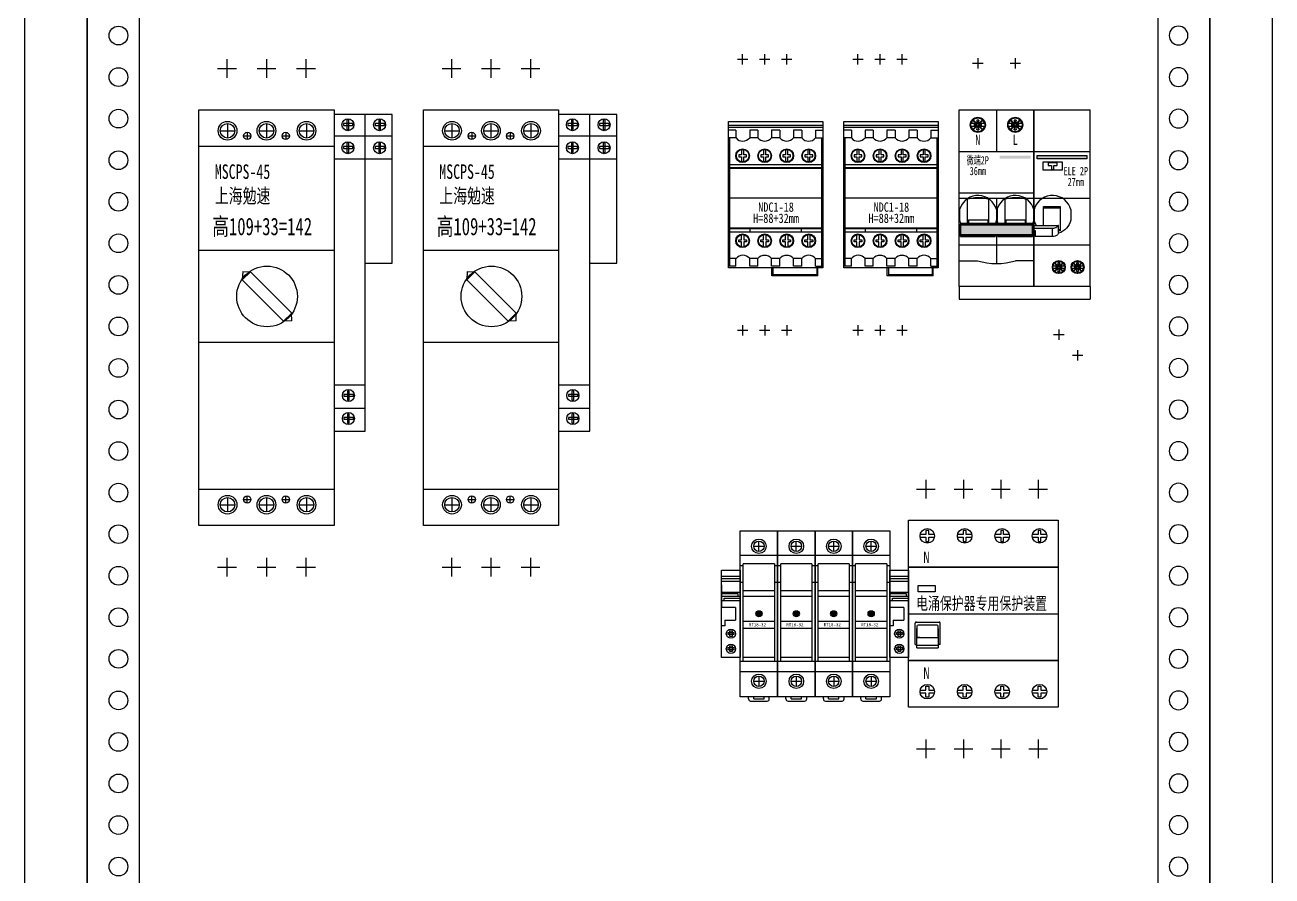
# Model space of a CAD drawing. Extents: x 1455581 to 1456181, y 431660 to 433060.
# Drawn here: x 1455581 to 1456181, y 432071 to 432480 of the extents above; entities that cross this region are included whole.
import ezdxf
from ezdxf.enums import TextEntityAlignment as Align

# ---------------------------------------------------------------- set-up
doc = ezdxf.new("R2010")
doc.units = 0
doc.header["$MEASUREMENT"] = 0
for name, color, linetype in [('dian', 7, 'Continuous'), ('EQUIP-插座', 3, 'Continuous'), ('LY-JS-BJ', 7, 'Continuous'), ('LY-JS-YQJ', 7, 'Continuous'), ('LY-SJ-YQJ', 7, 'Continuous'), ('布置图', 20, 'Continuous'), ('注释', 1, 'Continuous'), ('照明平面设备层', 1, 'Continuous')]:
    doc.layers.add(name, color=color, linetype=linetype)
doc.layers.add('LY-二次控制图', color=7, linetype='Continuous', lineweight=18)
doc.styles.add('-宋体', font='', dxfattribs={"width": 0.65})
doc.styles.add('LY-SJ-元器件', font='', dxfattribs={"width": 0.6, "height": 4})
doc.styles.get('-宋体').set_extended_font_data('NSimSun')
doc.styles.get('LY-SJ-元器件').set_extended_font_data('SimSun')

# ---------------------------------------------------------------- blocks, each defined once
blk = doc.blocks.new('RT18保险 正视图')
at = {"layer": 'LY-JS-YQJ'}
blk.add_hatch(color=1, dxfattribs=at).paths.add_polyline_path([(1.5, -40, 1), (-1.5, -40, 1)])
for p, q in [((-9, -80), (-9, 0)), ((-9, 0), (9, 0)), ((9, 0), (9, -80)), ((0, -10.01), (0, -5.01)), ((-2.5, -7.51), (2.5, -7.51)), ((9, -12.01), (-9, -12.01)), ((-7.5, -17), (-9, -17)), ((7.5, -16), (-7.5, -16)), ((-7.5, -63), (-7.5, -16)), ((7.5, -16), (7.5, -63)), ((9, -17), (7.5, -17)), ((-7.5, -25), (-9, -25)), ((7.5, -29), (-7.5, -29)), ((9, -25), (7.5, -25)), ((7.5, -31.75), (-7.5, -31.75)), ((-7.5, -43.5), (7.5, -43.5)), ((-7.5, -46.9), (7.5, -46.9)), ((9, -63), (-9, -63)), ((7.5, -61), (-7.5, -61)), ((9, -67.99), (-9, -67.99)), ((0, -69.99), (0, -74.99)), ((-2.5, -72.49), (2.5, -72.49)), ((9, -80), (-9, -80)), ((-5, -81), (-5, -80)), ((-4, -82), (4, -82)), ((-2.5, -81), (-2.5, -80)), ((-2.5, -81), (2.5, -81)), ((2.5, -81), (2.5, -80)), ((5, -81), (5, -80))]:
    blk.add_line(p, q, dxfattribs=at)
for centre, radius in [((0, -7.51), 3.5), ((0, -7.51), 2.5), ((0, -72.49), 3.5), ((0, -72.49), 2.5)]:
    blk.add_circle(centre, radius, dxfattribs=at)
at = {"layer": 'LY-JS-YQJ', "color": 1}
blk.add_circle((0, -40), 1.5, dxfattribs=at)
at = {"layer": 'LY-JS-YQJ'}
for centre, start, end in [((-4, -81), 180, 270), ((4, -81), 270, 0)]:
    blk.add_arc(centre, 1, start, end, dxfattribs=at)
at = {"layer": 'LY-JS-YQJ', "insert": (-4.8, -44.5), "char_height": 1.5, "width": 12.3, "attachment_point": 1}
blk.add_mtext('RT18-32', dxfattribs=at)
blk = doc.blocks.new('RT18-32X-6A')
at = {"layer": 'LY-JS-YQJ'}
blk.add_blockref('RT18保险 正视图', (9, 80), dxfattribs=at)
blk = doc.blocks.new('接触器NDC1 18A-2022.1')
at = {"color": 0, "linetype": 'Continuous', "lineweight": 25}
for p, q in [((0, 36.91), (45.5, 36.91)), ((0, -33.53), (0, 36.91)), ((45.5, 36.91), (45.5, -33.53)), ((0, 35.17), (45.5, 35.17)), ((0, 34.27), (45.5, 34.27)), ((3.65, 32.71), (0, 32.71)), ((3.65, 32.71), (3.65, 29.01)), ((10.25, 32.71), (10.25, 29.02)), ((14.15, 32.71), (10.25, 32.71)), ((14.15, 32.72), (14.15, 29.02)), ((20.75, 32.72), (20.75, 29.02)), ((24.75, 32.72), (20.75, 32.72)), ((24.75, 32.73), (24.75, 29.03)), ((35.35, 32.71), (31.34, 32.71)), ((35.35, 32.71), (35.35, 29.01)), ((41.85, 32.71), (41.85, 29.01)), ((41.85, 32.71), (45.5, 32.71)), ((3.65, 29.01), (0, 29.01)), ((0.5, 29.01), (0.5, 14.78)), ((24.75, 29.03), (20.75, 29.02)), ((35.35, 29.01), (31.34, 29.01)), ((45, 14.78), (45, 29.01)), ((4.95, 20.97), (4.95, 19.97)), ((6.35, 20.97), (4.95, 20.97)), ((4.95, 19.97), (6.35, 19.97)), ((6.35, 23.42), (6.35, 20.97)), ((6.35, 19.97), (6.35, 17.51)), ((7.35, 20.97), (7.35, 23.42)), ((8.75, 20.97), (7.35, 20.97)), ((7.35, 19.97), (8.75, 19.97)), ((7.35, 17.51), (7.35, 19.97)), ((8.75, 19.97), (8.75, 20.97)), ((15.55, 20.97), (15.55, 19.97)), ((16.95, 20.97), (15.55, 20.97)), ((15.55, 19.97), (16.95, 19.97)), ((16.95, 23.42), (16.95, 20.97)), ((16.95, 19.97), (16.95, 17.51)), ((17.95, 20.97), (17.95, 23.42)), ((19.35, 20.97), (17.95, 20.97)), ((17.95, 19.97), (19.35, 19.97)), ((17.95, 17.51), (17.95, 19.97)), ((19.35, 19.97), (19.35, 20.97)), ((26.15, 20.97), (26.15, 19.97)), ((27.55, 20.97), (26.15, 20.97)), ((26.15, 19.97), (27.55, 19.97)), ((27.55, 23.42), (27.55, 20.97)), ((27.55, 19.97), (27.55, 17.51)), ((28.55, 20.97), (28.55, 23.42)), ((29.95, 20.97), (28.55, 20.97)), ((28.55, 19.97), (29.95, 19.97)), ((28.55, 17.51), (28.55, 19.97)), ((29.95, 19.97), (29.95, 20.97)), ((36.75, 20.97), (36.75, 19.97)), ((38.15, 20.97), (36.75, 20.97)), ((36.75, 19.97), (38.15, 19.97)), ((38.15, 23.42), (38.15, 20.97)), ((38.15, 19.97), (38.15, 17.51)), ((39.15, 20.97), (39.15, 23.42)), ((40.55, 20.97), (39.15, 20.97)), ((39.15, 19.97), (40.55, 19.97)), ((39.15, 17.51), (39.15, 19.97)), ((40.55, 19.97), (40.55, 20.97)), ((0, 16.22), (45.5, 16.22)), ((0, 14.78), (45.5, 14.78)), ((0.5, 14.28), (0, 14.78)), ((0.5, 14.28), (0.5, -14.28)), ((45, 14.28), (0.5, 14.28)), ((45.5, 14.78), (45, 14.28)), ((45, -14.28), (45, 14.28)), ((0.5, -14.28), (0, -14.78)), ((45.5, -14.78), (0, -14.78)), ((0, -16.22), (45.5, -16.22)), ((45.5, -16.28), (0, -16.28)), ((0.5, -14.28), (45, -14.28)), ((0.5, -14.78), (0.5, -32.63)), ((6.35, -19.97), (6.35, -17.51)), ((7.35, -17.51), (7.35, -19.97)), ((10.5, -16.28), (10.5, -14.78)), ((16.95, -19.97), (16.95, -17.51)), ((17.95, -17.51), (17.95, -19.97)), ((27.55, -19.97), (27.55, -17.51)), ((28.55, -17.51), (28.55, -19.97)), ((35, -14.78), (35, -16.28)), ((38.15, -19.97), (38.15, -17.51)), ((39.15, -17.51), (39.15, -19.97)), ((45.5, -14.78), (45, -14.28)), ((45, -32.71), (45, -14.78)), ((4.95, -19.97), (6.35, -19.97)), ((4.95, -20.97), (4.95, -19.97)), ((6.35, -20.97), (4.95, -20.97)), ((6.35, -23.42), (6.35, -20.97)), ((7.35, -19.97), (8.75, -19.97)), ((7.35, -20.97), (7.35, -23.42)), ((8.75, -20.97), (7.35, -20.97)), ((8.75, -19.97), (8.75, -20.97)), ((15.55, -19.97), (16.95, -19.97)), ((15.55, -20.97), (15.55, -19.97)), ((16.95, -20.97), (15.55, -20.97)), ((16.95, -23.42), (16.95, -20.97)), ((17.95, -19.97), (19.35, -19.97)), ((17.95, -20.97), (17.95, -23.42)), ((19.35, -20.97), (17.95, -20.97)), ((19.35, -19.97), (19.35, -20.97)), ((26.15, -19.97), (27.55, -19.97)), ((26.15, -20.97), (26.15, -19.97)), ((27.55, -20.97), (26.15, -20.97)), ((27.55, -23.42), (27.55, -20.97)), ((28.55, -19.97), (29.95, -19.97)), ((28.55, -20.97), (28.55, -23.42)), ((29.95, -20.97), (28.55, -20.97)), ((29.95, -19.97), (29.95, -20.97)), ((36.75, -19.97), (38.15, -19.97)), ((36.75, -20.97), (36.75, -19.97)), ((38.15, -20.97), (36.75, -20.97)), ((38.15, -23.42), (38.15, -20.97)), ((39.15, -19.97), (40.55, -19.97)), ((39.15, -20.97), (39.15, -23.42)), ((40.55, -20.97), (39.15, -20.97)), ((40.55, -19.97), (40.55, -20.97)), ((3.65, -29.01), (0, -29.01)), ((3.65, -32.71), (3.65, -29.01)), ((10.25, -32.71), (10.25, -29.02)), ((14.15, -32.72), (14.15, -29.02)), ((20.75, -32.72), (20.75, -29.02)), ((24.75, -29.03), (20.75, -29.02)), ((24.75, -32.73), (24.75, -29.03)), ((35.35, -29.01), (31.34, -29.01)), ((35.35, -32.71), (35.35, -29.01)), ((41.85, -32.71), (41.85, -29.01)), ((3.65, -32.71), (0, -32.71)), ((14.15, -32.71), (10.25, -32.71)), ((24.75, -32.72), (20.75, -32.72)), ((20.95, -37.29), (20.95, -33.53)), ((21.45, -33.53), (21.45, -36.79)), ((35.35, -32.71), (31.34, -32.71)), ((41.85, -32.71), (45.5, -32.71)), ((42.5, -33.53), (42.5, -36.79)), ((43, -37.29), (43, -33.53)), ((43, -37.29), (20.95, -37.29))]:
    blk.add_line(p, q, dxfattribs=at)
at = {"color": 0}
for p, q in [((31.34, 32.71), (31.34, 29.01)), ((14.15, 29.02), (10.25, 29.02)), ((41.85, 29.01), (45.5, 29.01)), ((14.15, -29.02), (10.25, -29.02)), ((31.34, -32.71), (31.34, -29.01)), ((41.85, -29.01), (45.5, -29.01)), ((45.5, -33.53), (0, -33.53)), ((43, -36.79), (21.45, -36.79))]:
    blk.add_line(p, q, dxfattribs=at)
at = {"color": 1, "linetype": 'Continuous', "lineweight": 25}
blk.add_line((45.5, 0), (0, 0), dxfattribs=at)
at = {"color": 0}
for centre, radius in [((6.85, 20.47), 3.3), ((6.85, 20.47), 3), ((17.45, 20.47), 3.3), ((17.45, 20.47), 3), ((28.05, 20.47), 3.3), ((28.05, 20.47), 3), ((38.65, 20.47), 3.3), ((38.65, 20.47), 3), ((6.85, -20.47), 3.3), ((6.85, -20.47), 3), ((17.45, -20.47), 3.3), ((17.45, -20.47), 3), ((28.05, -20.47), 3.3), ((28.05, -20.47), 3), ((38.65, -20.47), 3.3), ((38.65, -20.47), 3)]:
    blk.add_circle(centre, radius, dxfattribs=at)
at = {"color": 0, "linetype": 'Continuous', "lineweight": 25}
for centre, radius, start, end in [((6.95, 31.76), 4.29, 219.88933, 320.30086), ((17.45, 31.78), 4.3, 219.95019, 320.04981), ((28.05, 31.78), 4.29, 219.69937, 319.91978), ((38.6, 31.67), 4.2, 219.26774, 320.73227), ((6.95, -31.76), 4.29, 39.69914, 140.11067), ((17.45, -31.78), 4.3, 39.95019, 140.04981), ((28.05, -31.78), 4.29, 40.08022, 140.30063), ((38.6, -31.67), 4.2, 39.26773, 140.73226)]:
    blk.add_arc(centre, radius, start, end, dxfattribs=at)
at = {"layer": 'LY-SJ-YQJ', "color": 1, "linetype": 'ByBlock'}
for p, q in [((4.35, 66.92), (9.35, 66.92)), ((6.85, 64.42), (6.85, 69.42)), ((14.95, 66.92), (19.95, 66.92)), ((17.45, 64.42), (17.45, 69.42)), ((25.55, 66.92), (30.55, 66.92)), ((28.05, 64.42), (28.05, 69.42)), ((4.35, -63.53), (9.35, -63.53)), ((6.85, -61.03), (6.85, -66.03)), ((14.95, -63.53), (19.95, -63.53)), ((17.45, -61.03), (17.45, -66.03)), ((25.55, -63.53), (30.55, -63.53)), ((28.05, -61.03), (28.05, -66.03))]:
    blk.add_line(p, q, dxfattribs=at)
at = {"color": 3, "linetype": 'ByBlock', "lineweight": -3, "style": '-宋体', "width": 0.8}
for s, p in [('NDC1-18', (22.91, -4.26)), ('H=88+32mm', (22.91, -9.63))]:
    blk.add_text(s, height=4.5, dxfattribs=at).set_placement(p, align=Align.MIDDLE_CENTER)
blk = doc.blocks.new('端子堵头')
at = {"layer": 'LY-JS-YQJ'}
for p, q in [((0, 39.03), (9, 39.03)), ((0, 37.96), (9, 37.96)), ((0, 36.73), (9, 36.73)), ((0, 35), (0, 24)), ((0, 31.48), (9, 31.48)), ((7.97, 30.59), (0, 30.59)), ((7.97, 29.53), (7.97, 30.59)), ((9, 35), (9, 24)), ((9, 34.58), (9, 33.47)), ((0, 29.53), (9, 29.53)), ((0, 27.32), (9, 27.32)), ((1.25, 27.32), (1.25, 28.56)), ((1.25, 28.56), (9, 28.56)), ((6.66, 24), (0, 24)), ((6.66, 24), (6.66, 18)), ((1.59, 15.27), (0, 15.27)), ((1.59, 18), (1.59, 15.27)), ((1.59, 18), (6.66, 18))]:
    blk.add_line(p, q, dxfattribs=at)
for points in [[(0, 42), (9, 42), (9, 0), (0, 0)], [(3.2, 12.05), (6.01, 12.05), (6.01, 10.99), (3.2, 10.99)], [(5.06, 12.84), (5.06, 10.03), (3.99, 10.03), (3.99, 12.84)], [(3.2, 4.76), (6.01, 4.76), (6.01, 3.69), (3.2, 3.69)], [(5.13, 5.6), (5.13, 2.79), (4.06, 2.79), (4.06, 5.6)]]:
    blk.add_lwpolyline(points, close=True, dxfattribs=at)
for centre in [(4.54, 11.43), (4.54, 4.14)]:
    blk.add_circle(centre, 2.23, dxfattribs=at)
blk = doc.blocks.new('A$C621cb95d')
at = {"color": 0}
for p, q in [((93, -2.25), (65, -2.25)), ((10.25, -10), (17.25, -10)), ((13.75, -6.5), (13.75, -13.5)), ((29, -10), (36, -10)), ((32.5, -6.5), (32.5, -13.5)), ((48.25, -10), (55.25, -10)), ((51.75, -6.5), (51.75, -13.5)), ((0, -17.5), (65, -17.5)), ((65, -12.5), (93, -12.5)), ((65, -23.58), (93, -23.58)), ((0, -67.5), (65, -67.5)), ((21.04, -77.83), (20.87, -81.76)), ((21.04, -77.83), (24.76, -77.87)), ((44.67, -101.44), (40.74, -101.63)), ((44.67, -101.44), (44.6, -97.71)), ((65, -112), (0, -112)), ((65, -132.31), (80, -132.31)), ((65, -143.49), (80, -143.49)), ((0, -182.5), (65, -182.5)), ((10.25, -190), (17.25, -190)), ((13.75, -186.5), (13.75, -193.5)), ((29, -190), (36, -190)), ((32.5, -186.5), (32.5, -193.5)), ((48.25, -190), (55.25, -190)), ((51.75, -186.5), (51.75, -193.5))]:
    blk.add_line(p, q, dxfattribs=at)
at = {"color": 1}
for p, q in [((23.25, -10.9), (23.25, -14.1)), ((41.75, -10.9), (41.75, -14.1)), ((21.65, -12.5), (24.85, -12.5)), ((40.15, -12.5), (43.35, -12.5)), ((23.25, -189.1), (23.25, -185.9)), ((41.75, -189.1), (41.75, -185.9)), ((21.65, -187.5), (24.85, -187.5)), ((40.15, -187.5), (43.35, -187.5))]:
    blk.add_line(p, q, dxfattribs=at)
at = {"color": 0}
for points in [[(0, 0), (65, 0), (65, -200), (0, -200)], [(72.11, -9.39), (72.11, -4.81), (71.22, -4.81), (71.22, -9.39)], [(87.38, -9.39), (87.38, -4.81), (86.48, -4.81), (86.48, -9.39)], [(69.5, -7.47), (74.07, -7.47), (74.07, -6.58), (69.5, -6.58)], [(84.76, -7.47), (89.33, -7.47), (89.33, -6.58), (84.76, -6.58)], [(69.5, -18.55), (74.07, -18.55), (74.07, -17.66), (69.5, -17.66)], [(72.11, -20.46), (72.11, -15.89), (71.22, -15.89), (71.22, -20.46)], [(84.76, -18.55), (89.33, -18.55), (89.33, -17.66), (84.76, -17.66)], [(87.38, -20.46), (87.38, -15.89), (86.48, -15.89), (86.48, -20.46)], [(24.76, -77.87), (44.63, -97.74), (40.74, -101.63), (20.87, -81.76)], [(69.72, -137.81), (74.29, -137.81), (74.29, -136.91), (69.72, -136.91)], [(72.33, -139.72), (72.33, -135.15), (71.44, -135.15), (71.44, -139.72)], [(69.72, -148.88), (74.29, -148.88), (74.29, -147.99), (69.72, -147.99)], [(72.33, -150.79), (72.33, -146.22), (71.44, -146.22), (71.44, -150.79)]]:
    blk.add_lwpolyline(points, close=True, dxfattribs=at)
for points in [[(65, -154.68), (80, -154.68), (80, -2.25)], [(80, -73.75), (93, -73.75), (93, -2.25)]]:
    blk.add_lwpolyline(points, dxfattribs=at)
for centre, radius in [((13.75, -10), 4.5), ((32.5, -10), 4.5), ((51.75, -10), 4.5), ((71.68, -7.1), 2.89), ((86.94, -7.1), 2.89), ((13.75, -10), 3.5), ((32.5, -10), 3.5), ((51.75, -10), 3.5), ((71.68, -18.18), 2.89), ((86.94, -18.18), 2.89), ((32.75, -89.75), 14.59), ((71.9, -137.43), 2.89), ((71.9, -148.51), 2.89), ((13.75, -190), 4.5), ((32.5, -190), 4.5), ((51.75, -190), 4.5), ((13.75, -190), 3.5), ((32.5, -190), 3.5), ((51.75, -190), 3.5)]:
    blk.add_circle(centre, radius, dxfattribs=at)
at = {"layer": 'EQUIP-插座', "color": 1}
for p, q in [((13.5, 24.5), (13.5, 15.5)), ((32.5, 24.5), (32.5, 15.5)), ((51.5, 24.5), (51.5, 15.5)), ((9, 20), (18, 20)), ((28, 20), (37, 20)), ((47, 20), (56, 20)), ((13.5, -215.5), (13.5, -224.5)), ((32.5, -215.5), (32.5, -224.5)), ((51.5, -215.5), (51.5, -224.5)), ((9, -220), (18, -220)), ((28, -220), (37, -220)), ((47, -220), (56, -220))]:
    blk.add_line(p, q, dxfattribs=at)
at = {"layer": 'EQUIP-插座', "color": 4}
for centre in [(23.25, -12.5), (41.75, -12.5), (23.25, -187.5), (41.75, -187.5)]:
    blk.add_circle(centre, 1.75, dxfattribs=at)
at = {"color": 1, "style": '-宋体', "width": 0.7}
for s, height, p in [('MSCPS-45', 7, (7.64, -33.19)), ('上海勉速', 7, (7.64, -44.85)), ('高109+33=142', 8.4, (6.41, -60.28))]:
    blk.add_text(s, height=height, dxfattribs=at).set_placement(p)
blk = doc.blocks.new('KB0-MSCPS-45上海勉速-2024.1')
at = {"layer": '注释', "color": 6}
for centre in [(23.25, 192.5), (41.75, 192.5), (23.25, 17.5), (41.75, 17.5)]:
    blk.add_circle(centre, 1.75, dxfattribs=at)
at = {"color": 0}
blk.add_blockref('A$C621cb95d', (0, 205), dxfattribs=at)
blk = doc.blocks.new('微端2P+ELE-63mm-2022.1')
h = blk.add_hatch(color=3)
h.dxf.hatch_style = 1
h.paths.add_polyline_path([(34.5, 19), (34.5, 20.5), (19.5, 20.5), (19.5, 19)])
h = blk.add_hatch(color=3)
h.dxf.hatch_style = 1
h.paths.add_polyline_path([(61.5, 19), (61.5, 20.5), (37.5, 20.5), (37.5, 19)])
h = blk.add_hatch(color=0)
h.dxf.hatch_style = 1
h.paths.add_polyline_path([(0.7, -12.97), (0.7, -17.47), (35.3, -17.47), (35.3, -12.97)])
at = {"color": 1}
for p, q in [((9, 67.5), (9, 62.5)), ((27, 67.5), (27, 62.5)), ((6.5, 65), (11.5, 65)), ((24.5, 65), (29.5, 65)), ((0, 0), (63, 0))]:
    blk.add_line(p, q, dxfattribs=at)
at = {"color": 0}
for p, q in [((0, 42.5), (36, 42.5)), ((0, -42.5), (0, 42.5)), ((18, 42.5), (18, 22.5)), ((36, 42.5), (36, -42.5)), ((63, -42.5), (63, 42.5)), ((0, 22.5), (36, 22.5)), ((36, 2.5), (0, 2.5)), ((18, 0), (18, -12.22)), ((18, -17.47), (18, -31.46)), ((48.65, -15.61), (47.85, -15.61)), ((36, -22.5), (0, -22.5)), ((0, -42.5), (0, -48.5)), ((36, -42.5), (0, -42.5)), ((63, -42.5), (63, -48.5)), ((0, -48.5), (63, -48.5))]:
    blk.add_line(p, q, dxfattribs=at)
at = {"color": 0, "linetype": 'Continuous', "lineweight": 25}
for p, q in [((6.7, 37.82), (6.49, 37.61)), ((6.49, 37.61), (6.6, 37.5)), ((6.6, 37.5), (8.15, 35.95)), ((6.81, 37.71), (6.7, 37.82)), ((8.39, 36.13), (6.81, 37.71)), ((9.5, 37.66), (8.5, 37.66)), ((8.5, 37.66), (8.5, 36.46)), ((8.5, 37.66), (8.85, 36.31)), ((8.5, 36.46), (8.85, 35.96)), ((9.15, 36.31), (8.85, 36.31)), ((8.85, 36.31), (8.85, 35.96)), ((9.5, 37.66), (9.15, 36.31)), ((9.5, 36.46), (9.15, 35.96)), ((9.15, 35.96), (9.15, 36.31)), ((9.5, 36.46), (9.5, 37.66)), ((11.19, 37.71), (9.61, 36.13)), ((9.85, 35.95), (11.4, 37.5)), ((11.3, 37.82), (11.19, 37.71)), ((11.51, 37.61), (11.3, 37.82)), ((11.4, 37.5), (11.51, 37.61)), ((24.7, 37.82), (24.49, 37.61)), ((24.49, 37.61), (24.6, 37.5)), ((24.6, 37.5), (26.15, 35.95)), ((24.81, 37.71), (24.7, 37.82)), ((26.39, 36.13), (24.81, 37.71)), ((26.5, 37.66), (26.5, 36.46)), ((26.5, 37.66), (26.85, 36.31)), ((27.5, 37.66), (26.5, 37.66)), ((26.5, 36.46), (26.85, 35.96)), ((26.85, 36.31), (26.85, 35.96)), ((27.15, 36.31), (26.85, 36.31)), ((27.5, 37.66), (27.15, 36.31)), ((27.5, 36.46), (27.15, 35.96)), ((27.15, 35.96), (27.15, 36.31)), ((27.5, 36.46), (27.5, 37.66)), ((29.19, 37.71), (27.61, 36.13)), ((27.85, 35.95), (29.4, 37.5)), ((29.3, 37.82), (29.19, 37.71)), ((29.51, 37.61), (29.3, 37.82)), ((29.4, 37.5), (29.51, 37.61)), ((5.58, 34.71), (7.95, 34.71)), ((7.95, 35.91), (5.59, 35.91)), ((6.6, 33.12), (6.49, 33.01)), ((6.49, 33.01), (6.7, 32.8)), ((8.15, 34.67), (6.6, 33.12)), ((6.7, 32.8), (6.81, 32.91)), ((6.81, 32.91), (8.39, 34.49)), ((7.25, 35.91), (8, 35.46)), ((7.25, 35.91), (7.25, 34.71)), ((7.25, 34.71), (8, 35.16)), ((8, 35.46), (8, 35.16)), ((8.25, 35.46), (8, 35.46)), ((8, 35.16), (8.25, 35.16)), ((8.5, 34.16), (8.85, 34.65)), ((8.5, 32.96), (8.85, 34.31)), ((8.5, 34.16), (8.5, 32.96)), ((8.5, 32.96), (9.5, 32.96)), ((8.85, 34.65), (8.85, 34.31)), ((8.85, 34.31), (9.15, 34.31)), ((9, 31.81), (9, 32.06)), ((9.15, 34.31), (9.15, 34.66)), ((9.5, 34.16), (9.15, 34.66)), ((9.15, 34.31), (9.5, 32.96)), ((9.5, 32.96), (9.5, 34.16)), ((9.61, 34.49), (11.19, 32.91)), ((10, 35.46), (9.75, 35.46)), ((9.75, 35.16), (10, 35.16)), ((11.4, 33.12), (9.85, 34.67)), ((10.75, 35.91), (10, 35.46)), ((10, 35.16), (10, 35.46)), ((10.75, 34.71), (10, 35.16)), ((12.42, 35.91), (10.05, 35.91)), ((10.05, 34.71), (12.41, 34.71)), ((10.75, 34.71), (10.75, 35.91)), ((11.19, 32.91), (11.3, 32.8)), ((11.3, 32.8), (11.51, 33.01)), ((11.51, 33.01), (11.4, 33.12)), ((23.58, 34.71), (25.95, 34.71)), ((25.95, 35.91), (23.59, 35.91)), ((24.6, 33.12), (24.49, 33.01)), ((24.49, 33.01), (24.7, 32.8)), ((26.15, 34.67), (24.6, 33.12)), ((24.7, 32.8), (24.81, 32.91)), ((24.81, 32.91), (26.39, 34.49)), ((25.25, 35.91), (25.25, 34.71)), ((25.25, 35.91), (26, 35.46)), ((25.25, 34.71), (26, 35.16)), ((26.25, 35.46), (26, 35.46)), ((26, 35.46), (26, 35.16)), ((26, 35.16), (26.25, 35.16)), ((26.5, 34.16), (26.85, 34.65)), ((26.5, 32.96), (26.85, 34.31)), ((26.5, 34.16), (26.5, 32.96)), ((26.5, 32.96), (27.5, 32.96)), ((26.85, 34.65), (26.85, 34.31)), ((26.85, 34.31), (27.15, 34.31)), ((27, 31.81), (27, 32.06)), ((27.5, 34.16), (27.15, 34.66)), ((27.15, 34.31), (27.15, 34.66)), ((27.15, 34.31), (27.5, 32.96)), ((27.5, 32.96), (27.5, 34.16)), ((27.61, 34.49), (29.19, 32.91)), ((28, 35.46), (27.75, 35.46)), ((27.75, 35.16), (28, 35.16)), ((29.4, 33.12), (27.85, 34.67)), ((28.75, 35.91), (28, 35.46)), ((28, 35.16), (28, 35.46)), ((28.75, 34.71), (28, 35.16)), ((30.42, 35.91), (28.05, 35.91)), ((28.05, 34.71), (30.41, 34.71)), ((28.75, 34.71), (28.75, 35.91)), ((29.19, 32.91), (29.3, 32.8)), ((29.3, 32.8), (29.51, 33.01)), ((29.51, 33.01), (29.4, 33.12)), ((0.25, -5.47), (0.25, -10.49)), ((4.1, -12.22), (4.1, -0.35)), ((14.1, -0.35), (14.1, -12.22)), ((17.95, -5.47), (17.95, -10.49)), ((18.25, -5.47), (18.25, -10.49)), ((22.1, -12.22), (22.1, -0.35)), ((32.1, -0.35), (32.1, -12.22)), ((35.95, -5.47), (35.95, -10.49)), ((36.11, -5.47), (36.11, -10.49)), ((40.55, -13.08), (40.55, -3.94)), ((40.55, -3.94), (48.65, -3.94)), ((40.55, -4.67), (48.65, -4.67)), ((48.65, -3.94), (48.65, -15.61)), ((53.81, -5.47), (53.81, -10.49)), ((4.45, -10.38), (13.75, -10.38)), ((4.45, -10.38), (4.45, -12.22)), ((13.75, -10.38), (13.75, -12.22)), ((22.45, -10.38), (31.75, -10.38)), ((22.45, -10.38), (22.45, -12.22)), ((31.75, -10.38), (31.75, -12.22)), ((0.7, -12.22), (0.7, -12.44)), ((35.3, -12.22), (0.7, -12.22)), ((35.3, -12.44), (0.7, -12.44)), ((0.7, -18.44), (0.7, -12.44)), ((35.3, -12.97), (0.7, -12.97)), ((0.7, -12.97), (0.7, -17.47)), ((0.7, -17.47), (35.3, -17.47)), ((35.3, -12.44), (35.3, -12.22)), ((35.3, -18.44), (35.3, -12.44)), ((35.3, -17.47), (35.3, -12.97)), ((36, -13.09), (47.68, -13.09)), ((36, -14.38), (44.85, -14.38)), ((36, -15.45), (36.55, -15.45)), ((36.55, -15.61), (36, -15.61)), ((36.55, -15.45), (36.55, -18.44)), ((40.55, -13.08), (47.85, -13.08)), ((44.85, -18.44), (44.85, -14.38)), ((47.85, -16.51), (47.85, -13.08)), ((47.85, -14.99), (48.65, -14.99)), ((0.7, -18.13), (35.3, -18.13)), ((0.7, -18.44), (17.3, -18.44)), ((18.7, -18.44), (35.3, -18.44)), ((44.85, -18.44), (36.55, -18.44)), ((47.07, -32.65), (45.04, -32.65)), ((45.04, -33.68), (47.07, -33.68)), ((46, -31.01), (45.82, -31.19)), ((45.82, -31.19), (45.91, -31.29)), ((45.91, -35.04), (45.82, -35.14)), ((45.82, -35.14), (46, -35.32)), ((45.91, -31.29), (47.24, -32.62)), ((47.24, -33.71), (45.91, -35.04)), ((46.09, -31.1), (46, -31.01)), ((46, -35.32), (46.09, -35.23)), ((47.45, -32.46), (46.09, -31.1)), ((46.09, -35.23), (47.45, -33.87)), ((46.47, -32.65), (46.47, -33.68)), ((46.47, -32.65), (47.11, -33.04)), ((46.47, -33.68), (47.11, -33.29)), ((47.11, -33.04), (47.11, -33.29)), ((47.33, -33.04), (47.11, -33.04)), ((47.11, -33.29), (47.33, -33.29)), ((47.54, -31.15), (47.84, -32.31)), ((47.54, -31.15), (47.54, -32.18)), ((48.4, -31.15), (47.54, -31.15)), ((47.54, -32.18), (47.84, -32.61)), ((47.54, -34.15), (47.84, -33.73)), ((47.54, -35.18), (47.84, -34.02)), ((47.54, -34.15), (47.54, -35.18)), ((47.54, -35.18), (48.4, -35.18)), ((48.1, -32.31), (47.84, -32.31)), ((47.84, -32.31), (47.84, -32.61)), ((47.84, -33.73), (47.84, -34.02)), ((47.84, -34.02), (48.1, -34.02)), ((47.97, -36.17), (47.97, -35.95)), ((48.4, -31.15), (48.1, -32.31)), ((48.4, -32.18), (48.1, -32.61)), ((48.1, -32.61), (48.1, -32.31)), ((48.1, -34.02), (48.1, -33.72)), ((48.4, -34.15), (48.1, -33.72)), ((48.1, -34.02), (48.4, -35.18)), ((48.4, -32.18), (48.4, -31.15)), ((48.4, -35.18), (48.4, -34.15)), ((49.85, -31.1), (48.49, -32.46)), ((48.49, -33.87), (49.85, -35.23)), ((48.83, -33.04), (48.61, -33.04)), ((48.61, -33.29), (48.83, -33.29)), ((48.7, -32.62), (50.03, -31.29)), ((50.03, -35.04), (48.7, -33.71)), ((49.47, -32.65), (48.83, -33.04)), ((48.83, -33.29), (48.83, -33.04)), ((49.47, -33.68), (48.83, -33.29)), ((50.9, -32.65), (48.87, -32.65)), ((48.87, -33.68), (50.89, -33.68)), ((49.47, -33.68), (49.47, -32.65)), ((49.94, -31.01), (49.85, -31.1)), ((49.85, -35.23), (49.94, -35.32)), ((50.12, -31.19), (49.94, -31.01)), ((49.94, -35.32), (50.12, -35.14)), ((50.03, -31.29), (50.12, -31.19)), ((50.12, -35.14), (50.03, -35.04)), ((56.07, -32.65), (54.04, -32.65)), ((54.04, -33.68), (56.07, -33.68)), ((55, -31.01), (54.82, -31.19)), ((54.82, -31.19), (54.91, -31.29)), ((54.91, -35.04), (54.82, -35.14)), ((54.82, -35.14), (55, -35.32)), ((54.91, -31.29), (56.24, -32.62)), ((56.24, -33.71), (54.91, -35.04)), ((55.09, -31.1), (55, -31.01)), ((55, -35.32), (55.09, -35.23)), ((56.45, -32.46), (55.09, -31.1)), ((55.09, -35.23), (56.45, -33.87)), ((55.47, -32.65), (55.47, -33.68)), ((55.47, -32.65), (56.11, -33.04)), ((55.47, -33.68), (56.11, -33.29)), ((56.11, -33.04), (56.11, -33.29)), ((56.33, -33.04), (56.11, -33.04)), ((56.11, -33.29), (56.33, -33.29)), ((56.54, -31.15), (56.84, -32.31)), ((56.54, -31.15), (56.54, -32.18)), ((57.4, -31.15), (56.54, -31.15)), ((56.54, -32.18), (56.84, -32.61)), ((56.54, -34.15), (56.84, -33.73)), ((56.54, -35.18), (56.84, -34.02)), ((56.54, -34.15), (56.54, -35.18)), ((56.54, -35.18), (57.4, -35.18)), ((57.1, -32.31), (56.84, -32.31)), ((56.84, -32.31), (56.84, -32.61)), ((56.84, -33.73), (56.84, -34.02)), ((56.84, -34.02), (57.1, -34.02)), ((56.97, -36.17), (56.97, -35.95)), ((57.4, -31.15), (57.1, -32.31)), ((57.4, -32.18), (57.1, -32.61)), ((57.1, -32.61), (57.1, -32.31)), ((57.1, -34.02), (57.1, -33.72)), ((57.4, -34.15), (57.1, -33.72)), ((57.1, -34.02), (57.4, -35.18)), ((57.4, -32.18), (57.4, -31.15)), ((57.4, -35.18), (57.4, -34.15)), ((58.85, -31.1), (57.49, -32.46)), ((57.49, -33.87), (58.85, -35.23)), ((57.83, -33.04), (57.61, -33.04)), ((57.61, -33.29), (57.83, -33.29)), ((57.7, -32.62), (59.03, -31.29)), ((59.03, -35.04), (57.7, -33.71)), ((58.47, -32.65), (57.83, -33.04)), ((57.83, -33.29), (57.83, -33.04)), ((58.47, -33.68), (57.83, -33.29)), ((59.9, -32.65), (57.87, -32.65)), ((57.87, -33.68), (59.89, -33.68)), ((58.47, -33.68), (58.47, -32.65)), ((58.94, -31.01), (58.85, -31.1)), ((58.85, -35.23), (58.94, -35.32)), ((59.12, -31.19), (58.94, -31.01)), ((58.94, -35.32), (59.12, -35.14)), ((59.03, -31.29), (59.12, -31.19)), ((59.12, -35.14), (59.03, -35.04))]:
    blk.add_line(p, q, dxfattribs=at)
at = {"color": 1, "linetype": 'ByBlock'}
for p, q in [((45.47, -65.6), (50.47, -65.6)), ((47.97, -63.1), (47.97, -68.1)), ((54.47, -75.6), (59.47, -75.6)), ((56.97, -73.1), (56.97, -78.1))]:
    blk.add_line(p, q, dxfattribs=at)
at = {"color": 0}
for points in [[(63, -42.5), (36, -42.5), (36, 42.5), (63, 42.5)], [(36, 22.5), (63, 22.5)], [(42.9, 17), (42.9, 15.8), (44.4, 15.8), (44.4, 13.8), (45.6, 13.8), (45.6, 15.8), (47.1, 15.8), (47.1, 17), (42.9, 17)], [(63, -22.5), (36, -22.5)], [(0, -30.05), (8.89, -30.05)], [(36, -30.05), (27.11, -30.05)]]:
    blk.add_lwpolyline(points, dxfattribs=at)
at = {"color": 0, "linetype": 'Continuous', "lineweight": 25}
for points in [[(8.85, 35.96, -0.008657), (8.83, 35.88, -0.023793), (8.8, 35.81, -0.091571), (8.7, 35.65, -0.078411), (8.54, 35.53, -0.073505), (8.41, 35.48, -0.017685), (8.36, 35.47, -0.010456), (8.3, 35.46, -0.005778), (8.25, 35.46)], [(8.25, 35.16, -0.00869), (8.33, 35.15, -0.023887), (8.41, 35.14, -0.086312), (8.57, 35.07, -0.089889), (8.74, 34.92, -0.067544), (8.8, 34.81, -0.017754), (8.82, 34.76, -0.010496), (8.84, 34.71, -0.005799), (8.85, 34.65)], [(9.75, 35.46, -0.008656), (9.67, 35.47, -0.023792), (9.59, 35.48, -0.085963), (9.43, 35.54, -0.089526), (9.26, 35.69, -0.067272), (9.2, 35.81, -0.017683), (9.18, 35.86, -0.010455), (9.16, 35.91, -0.005777), (9.15, 35.96)], [(9.15, 34.66, -0.008657), (9.17, 34.74, -0.023793), (9.2, 34.81, -0.091571), (9.3, 34.96, -0.078412), (9.46, 35.09, -0.073501), (9.59, 35.14, -0.017684), (9.64, 35.15, -0.010456), (9.7, 35.15, -0.005777), (9.75, 35.16)], [(26.85, 35.96, -0.008657), (26.83, 35.88, -0.023793), (26.8, 35.81, -0.091571), (26.7, 35.65, -0.078411), (26.54, 35.53, -0.073505), (26.41, 35.48, -0.017685), (26.36, 35.47, -0.010456), (26.3, 35.46, -0.005778), (26.25, 35.46)], [(26.25, 35.16, -0.00869), (26.33, 35.15, -0.023887), (26.41, 35.14, -0.086312), (26.57, 35.07, -0.089889), (26.74, 34.92, -0.067544), (26.8, 34.81, -0.017754), (26.82, 34.76, -0.010496), (26.84, 34.71, -0.005799), (26.85, 34.65)], [(27.75, 35.46, -0.008656), (27.67, 35.47, -0.023792), (27.59, 35.48, -0.085963), (27.43, 35.54, -0.089526), (27.26, 35.69, -0.067272), (27.2, 35.81, -0.017683), (27.18, 35.86, -0.010455), (27.16, 35.91, -0.005777), (27.15, 35.96)], [(27.15, 34.66, -0.008657), (27.17, 34.74, -0.023793), (27.2, 34.81, -0.091571), (27.3, 34.96, -0.078412), (27.46, 35.09, -0.073501), (27.59, 35.14, -0.017684), (27.64, 35.15, -0.010456), (27.7, 35.15, -0.005777), (27.75, 35.16)], [(17.95, -5.47, 0.325898), (9.48, 1.36, 0.327549), (0.48, -4.75, 0.019903), (0.25, -5.47)], [(4.1, -0.35, -0.057791), (7.63, 0.35, -0.021426), (9.1, 0.42)], [(9.1, 0.42, -0.062866), (13.22, -0.09, -0.011925), (13.81, -0.26, -0.00278), (14.1, -0.35)], [(35.95, -5.47, 0.325898), (27.48, 1.36, 0.327549), (18.48, -4.75, 0.019903), (18.25, -5.47)], [(22.1, -0.35, -0.057791), (25.63, 0.35, -0.021426), (27.1, 0.42)], [(27.1, 0.42, -0.062866), (31.22, -0.09, -0.011925), (31.81, -0.26, -0.00278), (32.1, -0.35)], [(53.81, -5.47, 0.325898), (45.34, 1.36, 0.327549), (36.34, -4.75, 0.019903), (36.11, -5.47)], [(0.95, -12.22, -0.004985), (0.8, -11.97, -0.030991), (0.56, -11.44, -0.01067), (0.46, -11.16, -0.005787), (0.39, -10.94, -0.003458), (0.32, -10.72, -0.001919), (0.25, -10.49)], [(17.95, -10.49, -0.002854), (17.85, -10.83, -0.004585), (17.78, -11.05, -0.019111), (17.6, -11.55, -0.037551), (17.32, -12.12, -0.002555), (17.26, -12.22)], [(18.95, -12.22, -0.004985), (18.8, -11.97, -0.030991), (18.56, -11.44, -0.01067), (18.46, -11.16, -0.005787), (18.39, -10.94, -0.003458), (18.32, -10.72, -0.001919), (18.25, -10.49)], [(35.95, -10.49, -0.002854), (35.85, -10.83, -0.004585), (35.78, -11.05, -0.019111), (35.6, -11.55, -0.037551), (35.32, -12.12, -0.002555), (35.26, -12.22)], [(37.19, -13.09, -0.001795), (36.72, -12.11, -0.00414), (36.48, -11.57, -0.009598), (36.28, -11.1, -0.013431), (36.18, -10.85, -0.015877), (36.14, -10.72, -0.023788), (36.12, -10.63, -0.050604), (36.11, -10.53, -0.012356), (36.11, -10.49)], [(53.81, -10.49, -0.25096), (47.8, -16.87)], [(44.85, -14.38, 0.009763), (45.08, -14.37, 0.05752), (46.08, -14.21, 0.073734), (46.98, -13.81, 0.073656), (47.49, -13.36, 0.028209), (47.59, -13.23, 0.012152), (47.68, -13.09)], [(47.85, -16.51, -0.010744), (47.85, -16.6, -0.101991), (47.7, -17.11, -0.08255), (47.35, -17.58, -0.05423), (46.92, -17.91, -0.059873), (46.2, -18.23, -0.070818), (45, -18.44, -0.004299), (44.85, -18.44)], [(47.85, -13.22, 0.010405), (47.85, -13.21, 0.052357), (47.85, -13.2, 0.052352), (47.84, -13.19, 0.046202), (47.83, -13.17, 0.029578), (47.82, -13.16, 0.02368), (47.8, -13.15, 0.017967), (47.78, -13.14, 0.014665), (47.76, -13.13, 0.011695), (47.74, -13.12, 0.016038), (47.7, -13.1, 0.002868), (47.68, -13.09)], [(47.84, -32.61, -0.008657), (47.82, -32.67, -0.023793), (47.8, -32.74, -0.091571), (47.71, -32.87, -0.078411), (47.58, -32.98, -0.073505), (47.46, -33.02, -0.017685), (47.42, -33.03, -0.010456), (47.37, -33.03, -0.005778), (47.33, -33.04)], [(47.33, -33.29, -0.00869), (47.39, -33.3, -0.023887), (47.46, -33.31, -0.086312), (47.6, -33.37, -0.089889), (47.74, -33.5, -0.067544), (47.8, -33.6, -0.017754), (47.81, -33.64, -0.010496), (47.83, -33.68, -0.005799), (47.84, -33.73)], [(48.61, -33.04, -0.008656), (48.54, -33.03, -0.023792), (48.48, -33.02, -0.085963), (48.34, -32.96, -0.089526), (48.2, -32.83, -0.067272), (48.14, -32.74, -0.017683), (48.12, -32.69, -0.010455), (48.11, -32.65, -0.005777), (48.1, -32.61)], [(48.1, -33.72, -0.008657), (48.12, -33.66, -0.023793), (48.14, -33.59, -0.091571), (48.23, -33.46, -0.078412), (48.36, -33.35, -0.073501), (48.48, -33.31, -0.017684), (48.52, -33.3, -0.010456), (48.57, -33.3, -0.005777), (48.61, -33.29)], [(56.84, -32.61, -0.008657), (56.82, -32.67, -0.023793), (56.8, -32.74, -0.091571), (56.71, -32.87, -0.078411), (56.58, -32.98, -0.073505), (56.46, -33.02, -0.017685), (56.42, -33.03, -0.010456), (56.37, -33.03, -0.005778), (56.33, -33.04)], [(56.33, -33.29, -0.00869), (56.39, -33.3, -0.023887), (56.46, -33.31, -0.086312), (56.6, -33.37, -0.089889), (56.74, -33.5, -0.067544), (56.8, -33.6, -0.017754), (56.81, -33.64, -0.010496), (56.83, -33.68, -0.005799), (56.84, -33.73)], [(57.61, -33.04, -0.008656), (57.54, -33.03, -0.023792), (57.48, -33.02, -0.085963), (57.34, -32.96, -0.089526), (57.2, -32.83, -0.067272), (57.14, -32.74, -0.017683), (57.12, -32.69, -0.010455), (57.11, -32.65, -0.005777), (57.1, -32.61)], [(57.1, -33.72, -0.008657), (57.12, -33.66, -0.023793), (57.14, -33.59, -0.091571), (57.23, -33.46, -0.078412), (57.36, -33.35, -0.073501), (57.48, -33.31, -0.017684), (57.52, -33.3, -0.010456), (57.57, -33.3, -0.005777), (57.61, -33.29)]]:
    blk.add_lwpolyline(points, format="xyb", dxfattribs=at)
at = {"color": 3}
blk.add_lwpolyline([(37.5, 20.5), (61.5, 20.5), (61.5, 19), (37.5, 19)], close=True, dxfattribs=at)
at = {"color": 0}
blk.add_lwpolyline([(40.5, 17.5), (49.5, 17.5), (49.5, 13.5), (40.5, 13.5)], close=True, dxfattribs=at)
for centre, radius in [((9, 35.31), 3.64), ((9, 35.31), 3.39), ((27, 35.31), 3.64), ((27, 35.31), 3.39), ((47.97, -33.16), 3.12), ((47.97, -33.16), 2.91), ((56.97, -33.16), 3.12), ((56.97, -33.16), 2.91)]:
    blk.add_circle(centre, radius, dxfattribs=at)
at = {"color": 0, "linetype": 'Continuous', "lineweight": 25}
for centre, radius in [((9, 35.31), 3.5), ((27, 35.31), 3.5), ((47.97, -33.16), 3), ((56.97, -33.16), 3)]:
    blk.add_circle(centre, radius, dxfattribs=at)
for centre, radius, start, end in [((9, 35.31), 3.25, 137.64536, 169.36129), ((9, 35.31), 3.25, 47.64536, 132.35464), ((7.95, 36.46), 0.552, 270, 359.99998), ((10.05, 36.46), 0.552, 180, 270), ((9, 35.31), 3.25, 10.63871, 42.35464), ((27, 35.31), 3.25, 137.64536, 169.36129), ((27, 35.31), 3.25, 47.64536, 132.35464), ((25.95, 36.46), 0.552, 270, 359.99998), ((28.05, 36.46), 0.552, 180, 270), ((27, 35.31), 3.25, 10.63871, 42.35464), ((9, 35.31), 3.25, 190.63871, 222.35464), ((9, 35.31), 3.25, 227.64536, 312.35465), ((7.95, 34.16), 0.552, 0, 89.99998), ((10.05, 34.16), 0.552, 90, 180.00002), ((9, 35.31), 3.25, 317.64536, 349.36129), ((27, 35.31), 3.25, 190.63871, 222.35464), ((27, 35.31), 3.25, 227.64536, 312.35465), ((25.95, 34.16), 0.552, 0, 89.99998), ((28.05, 34.16), 0.552, 90, 180.00002), ((27, 35.31), 3.25, 317.64536, 349.36129), ((47.97, -33.16), 2.79, 137.64536, 169.36129), ((47.97, -33.16), 2.79, 190.63871, 222.35464), ((47.97, -33.16), 2.79, 47.64536, 132.35464), ((47.97, -33.16), 2.79, 227.64536, 312.35465), ((47.07, -32.18), 0.474, 270, 359.99998), ((47.07, -34.15), 0.474, 0, 89.99998), ((48.87, -32.18), 0.474, 180, 270), ((48.87, -34.15), 0.474, 90, 180.00002), ((47.97, -33.16), 2.79, 10.63871, 42.35464), ((47.97, -33.16), 2.79, 317.64536, 349.36129), ((56.97, -33.16), 2.79, 137.64536, 169.36129), ((56.97, -33.16), 2.79, 190.63871, 222.35464), ((56.97, -33.16), 2.79, 47.64536, 132.35464), ((56.97, -33.16), 2.79, 227.64536, 312.35465), ((56.07, -32.18), 0.474, 270, 359.99998), ((56.07, -34.15), 0.474, 0, 89.99998), ((57.87, -32.18), 0.474, 180, 270), ((57.87, -34.15), 0.474, 90, 180.00002), ((56.97, -33.16), 2.79, 10.63871, 42.35464), ((56.97, -33.16), 2.79, 317.64536, 349.36129)]:
    blk.add_arc(centre, radius, start, end, dxfattribs=at)
at = {"color": 0}
blk.add_arc((18, -1.43), 30.03, 252.33631, 287.66369, dxfattribs=at)
at = {"color": 0, "style": 'LY-SJ-元器件', "width": 0.7}
for s, p in [('N', (9, 28.16)), ('L', (27, 28.16))]:
    blk.add_text(s, height=5, dxfattribs=at).set_placement(p, align=Align.MIDDLE)
at = {"color": 1, "style": 'LY-SJ-元器件', "width": 0.6}
for s, p in [('微端2P', (9, 18.37)), ('36mm', (9, 13.08))]:
    blk.add_text(s, height=4, dxfattribs=at).set_placement(p, align=Align.MIDDLE)
at = {"color": 4, "style": 'LY-SJ-元器件', "width": 0.6}
for s, p in [('ELE 2P', (56.13, 13.08)), ('27mm', (56.13, 7.82))]:
    blk.add_text(s, height=4, dxfattribs=at).set_placement(p, align=Align.MIDDLE)
blk = doc.blocks.new('后备保护-72mm-2022.1')
at = {"color": 1}
for p, q in [((3.87, 60), (12.87, 60)), ((8.37, 64.5), (8.37, 55.5)), ((21.87, 60), (30.87, 60)), ((26.37, 64.5), (26.37, 55.5)), ((39.87, 60), (48.87, 60)), ((44.37, 64.5), (44.37, 55.5)), ((57.87, 60), (66.87, 60)), ((62.37, 64.5), (62.37, 55.5)), ((3.87, -65), (12.87, -65)), ((8.37, -60.5), (8.37, -69.5)), ((21.87, -65), (30.87, -65)), ((26.37, -60.5), (26.37, -69.5)), ((39.87, -65), (48.87, -65)), ((44.37, -60.5), (44.37, -69.5)), ((57.87, -65), (66.87, -65)), ((62.37, -60.5), (62.37, -69.5))]:
    blk.add_line(p, q, dxfattribs=at)
at = {"color": 0}
for p, q in [((3.11, -14.72), (3.11, -4.45)), ((3.5, -3.96), (14.73, -3.96)), ((4.05, -5.96), (4.05, -10.98)), ((13.75, -5.46), (4.55, -5.46)), ((14.25, -10.98), (14.25, -5.96)), ((15.23, -14.72), (15.23, -4.46)), ((4.05, -16.39), (4.05, -7.09)), ((4.05, -11.45), (14.25, -11.45)), ((5.39, -11.45), (4.05, -11.45)), ((14.25, -7.09), (14.25, -16.39)), ((3.11, -14.72), (4.05, -14.72)), ((4.05, -15.09), (14.25, -15.09)), ((4.05, -16.39), (14.25, -16.39)), ((15.23, -14.72), (14.25, -14.72))]:
    blk.add_line(p, q, dxfattribs=at)
for points in [[(8.32, 38.18), (5.57, 38.18)], [(5.57, 36.82), (8.32, 36.82)], [(9.68, 38.18), (9.68, 40.13), (8.32, 40.13), (8.32, 38.18)], [(8.32, 36.82), (8.32, 34.79), (9.68, 34.79), (9.68, 36.82)], [(12.43, 38.18), (9.68, 38.18)], [(9.68, 36.82), (12.43, 36.82)], [(26.32, 38.18), (23.57, 38.18)], [(23.57, 36.82), (26.32, 36.82)], [(27.68, 38.18), (27.68, 40.13), (26.32, 40.13), (26.32, 38.18)], [(26.32, 36.82), (26.32, 34.79), (27.68, 34.79), (27.68, 36.82)], [(30.43, 38.18), (27.68, 38.18)], [(27.68, 36.82), (30.43, 36.82)], [(44.32, 38.18), (41.57, 38.18)], [(41.57, 36.82), (44.32, 36.82)], [(45.68, 38.18), (45.68, 40.13), (44.32, 40.13), (44.32, 38.18)], [(44.32, 36.82), (44.32, 34.79), (45.68, 34.79), (45.68, 36.82)], [(48.43, 38.18), (45.68, 38.18)], [(45.68, 36.82), (48.43, 36.82)], [(62.32, 38.18), (59.57, 38.18)], [(59.57, 36.82), (62.32, 36.82)], [(63.68, 38.18), (63.68, 40.13), (62.32, 40.13), (62.32, 38.18)], [(62.32, 36.82), (62.32, 34.79), (63.68, 34.79), (63.68, 36.82)], [(66.43, 38.18), (63.68, 38.18)], [(63.68, 36.82), (66.43, 36.82)], [(8.32, -36.82), (8.32, -34.79), (9.68, -34.79), (9.68, -36.82)], [(26.32, -36.82), (26.32, -34.79), (27.68, -34.79), (27.68, -36.82)], [(44.32, -36.82), (44.32, -34.79), (45.68, -34.79), (45.68, -36.82)], [(62.32, -36.82), (62.32, -34.79), (63.68, -34.79), (63.68, -36.82)], [(5.57, -36.82), (8.32, -36.82)], [(8.32, -38.18), (5.57, -38.18)], [(9.68, -38.18), (9.68, -40.13), (8.32, -40.13), (8.32, -38.18)], [(9.68, -36.82), (12.43, -36.82)], [(12.43, -38.18), (9.68, -38.18)], [(23.57, -36.82), (26.32, -36.82)], [(26.32, -38.18), (23.57, -38.18)], [(27.68, -38.18), (27.68, -40.13), (26.32, -40.13), (26.32, -38.18)], [(27.68, -36.82), (30.43, -36.82)], [(30.43, -38.18), (27.68, -38.18)], [(41.57, -36.82), (44.32, -36.82)], [(44.32, -38.18), (41.57, -38.18)], [(45.68, -38.18), (45.68, -40.13), (44.32, -40.13), (44.32, -38.18)], [(45.68, -36.82), (48.43, -36.82)], [(48.43, -38.18), (45.68, -38.18)], [(59.57, -36.82), (62.32, -36.82)], [(62.32, -38.18), (59.57, -38.18)], [(63.68, -38.18), (63.68, -40.13), (62.32, -40.13), (62.32, -38.18)], [(63.68, -36.82), (66.43, -36.82)], [(66.43, -38.18), (63.68, -38.18)]]:
    blk.add_lwpolyline(points)
for centre in [(9, 37.5), (27, 37.5), (45, 37.5), (63, 37.5), (9, -37.5), (27, -37.5), (45, -37.5), (63, -37.5)]:
    blk.add_circle(centre, 3.5)
for centre, start, end in [((3.61, -4.45), 90, 180), ((4.55, -5.96), 90, 180), ((13.75, -5.96), 0, 90), ((14.73, -4.46), 0, 90)]:
    blk.add_arc(centre, 0.5, start, end, dxfattribs=at)
at = {"layer": 'dian', "color": 0, "ltscale": 0.5}
for points in [[(0, 45), (72, 45), (72, 22.5), (0, 22.5)], [(72, -22.5), (0, -22.5), (0, 22.5), (72, 22.5)], [(4.63, 13.63), (12.84, 13.63), (12.84, 10.63), (4.63, 10.63)], [(0, -22.5), (72, -22.5), (72, -45), (0, -45)]]:
    blk.add_lwpolyline(points, close=True, dxfattribs=at)
at = {"layer": '照明平面设备层'}
blk.add_line((0, 0), (72, 0), dxfattribs=at)
at = {"style": '-宋体', "width": 0.8}
for p in [(7.13, 24.44), (7.13, -31.32)]:
    blk.add_text('N', height=5.47, dxfattribs=at).set_placement(p)
at = {"color": 0, "style": '-宋体', "width": 0.7}
blk.add_text('电涌保护器专用保护装置', height=6, dxfattribs=at).set_placement((35.13, 1.99), align=Align.CENTER)
blk = doc.blocks.new('*U23')
at = {"layer": 'LY-JS-BJ', "color": 6}
blk.add_circle((0, 0), 4.5, dxfattribs=at)
blk = doc.blocks.new('*U24')
at = {"layer": 'LY-JS-BJ', "color": 0, "linetype": 'ByBlock', "lineweight": -2, "transparency": 16777216}
for p in [(0, -460), (0, -480), (0, -500), (0, -520), (0, -540), (0, -560), (0, -580), (0, -600), (0, -620), (0, -640), (0, -660), (0, -680), (0, -700), (0, -720), (0, -740), (0, -760), (0, -780), (0, -800), (0, -820), (0, -840), (0, -860)]:
    blk.add_blockref('*U23', p, dxfattribs=at)
blk = doc.blocks.new('*U28')
at = {"layer": 'LY-JS-BJ', "color": 6}
blk.add_circle((0, 0), 4.5, dxfattribs=at)
blk = doc.blocks.new('*U29')
at = {"layer": 'LY-JS-BJ', "color": 0, "linetype": 'ByBlock', "lineweight": -2, "transparency": 16777216}
for p in [(0, -460), (0, -480), (0, -500), (0, -520), (0, -540), (0, -560), (0, -580), (0, -600), (0, -620), (0, -640), (0, -660), (0, -680), (0, -700), (0, -720), (0, -740), (0, -760), (0, -780), (0, -800), (0, -820), (0, -840), (0, -860)]:
    blk.add_blockref('*U28', p, dxfattribs=at)

msp = doc.modelspace()

# ---------------------------------------------------------------- linework, layer by layer
at = {"layer": 'LY-JS-BJ', "color": 6, "ltscale": 50}
for points in [[(1455611.45, 433005.15), (1455611.45, 431660.15)], [(1456151.45, 433005.15), (1456151.45, 431660.15)]]:
    msp.add_lwpolyline(points, dxfattribs=at)
at = {"layer": 'LY-JS-BJ', "color": 6, "lineweight": -3}
for points in [[(1455636.45, 432945.15), (1455636.45, 431745.15), (1455611.45, 431745.15), (1455611.45, 432945.15)], [(1456126.45, 432945.15), (1456126.45, 431745.15), (1456151.45, 431745.15), (1456151.45, 432945.15)]]:
    msp.add_lwpolyline(points, close=True, dxfattribs=at)
at = {"layer": '布置图', "ltscale": 50}
msp.add_lwpolyline([(1455581.45, 433060.15), (1456181.45, 433060.15), (1456181.45, 431660.15), (1455581.45, 431660.15)], close=True, dxfattribs=at)

# ---------------------------------------------------------------- block references
at = {"color": 6}
for name, p in [('KB0-MSCPS-45上海勉速-2024.1', (1455665.16, 432234.33)), ('KB0-MSCPS-45上海勉速-2024.1', (1455773.16, 432234.33)), ('微端2P+ELE-63mm-2022.1', (1456030.89, 432396.83)), ('后备保护-72mm-2022.1', (1456006.57, 432196.83))]:
    msp.add_blockref(name, p, dxfattribs=at)
at = {"layer": 'LY-JS-BJ', "color": 6, "lineweight": -3}
msp.add_blockref('*U29', (1455626.45, 432935.15), dxfattribs=at)
at = {"layer": 'LY-JS-BJ', "color": 6, "lineweight": -3, "xscale": -1}
msp.add_blockref('*U24', (1456136.45, 432935.15), dxfattribs=at)
at = {"layer": 'LY-二次控制图', "color": 6, "lineweight": -3}
for name, p in [('RT18-32X-6A', (1455925.57, 432156.83)), ('RT18-32X-6A', (1455943.57, 432156.83)), ('RT18-32X-6A', (1455961.57, 432156.83)), ('RT18-32X-6A', (1455979.57, 432156.83)), ('端子堵头', (1455916.57, 432175.83)), ('端子堵头', (1455997.57, 432175.83))]:
    msp.add_blockref(name, p, dxfattribs=at)
at = {"layer": '注释', "color": 6}
for p in [(1455919.89, 432396.83), (1455975.39, 432396.83)]:
    msp.add_blockref('接触器NDC1 18A-2022.1', p, dxfattribs=at)

doc.saveas('drawing.dxf')
